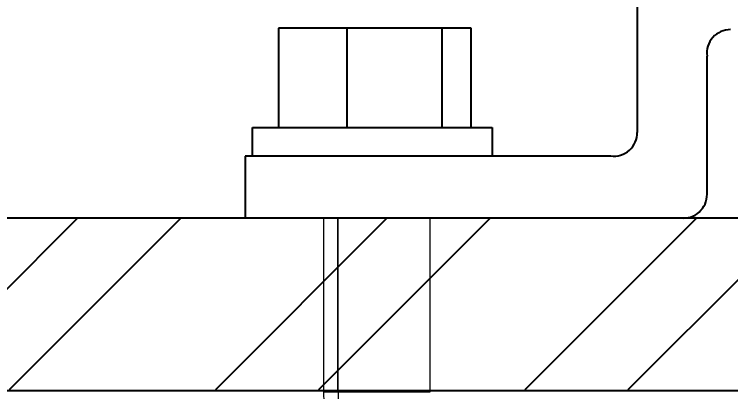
# Model space of a CAD drawing. Header units: inches. Extents: x 10 to 190, y 5 to 37.
# Drawn here: x 55.475 to 57.563, y 24.022 to 25.122 of the extents above; entities that cross this region are included whole.
import ezdxf
from ezdxf import colors
from ezdxf.entities.mleader import LeaderData, LeaderLine
from ezdxf.math import Vec2, Vec3

# ---------------------------------------------------------------- set-up
doc = ezdxf.new("R2010")
doc.units = ezdxf.units.IN
doc.header["$MEASUREMENT"] = 0
doc.styles.add('Tahoma', font='tahoma.ttf')

msp = doc.modelspace()

# ---------------------------------------------------------------- hatches: boundary and pattern name
at = {"true_color": 0x939598}
h = msp.add_hatch(dxfattribs=at)
h.set_pattern_fill('ANSI32', color=252, scale=1.7)
h.set_pattern_definition([(45, (71.1505, -5.9609), (-0.45078, 0.45078), []), (45, (71.451, -5.9609), (-0.45078, 0.45078), [])])
edge = h.paths.add_edge_path()
edge.add_arc((60.2243, 27.6684), 6.7609, 207.67122, 212.57153)
edge.add_line((54.5267, 24.0286), (65.9218, 24.0286))
edge.add_arc((60.2243, 27.6684), 6.7609, 327.42847, 332.32878)
edge.add_line((66.2119, 24.5286), (54.2366, 24.5286))

# ---------------------------------------------------------------- linework, layer by layer
for p, q in [((57.2902, 25.1824), (57.2902, 24.778)), ((56.8066, 25.0817), (56.2451, 25.0817)), ((56.2451, 25.0817), (56.2451, 24.7926)), ((56.444, 25.0817), (56.444, 24.7926)), ((56.721, 25.0817), (56.721, 24.7926)), ((56.8066, 24.7926), (56.8066, 25.0817)), ((57.4936, 24.5975), (57.4936, 25.0004)), ((56.1693, 24.7091), (56.1693, 24.7926)), ((56.1693, 24.7926), (56.8678, 24.7926)), ((56.8678, 24.7926), (56.8678, 24.7091)), ((57.213, 24.7091), (56.1474, 24.7091)), ((56.1474, 24.7091), (56.1474, 24.5286)), ((56.1474, 24.5286), (57.4164, 24.5286))]:
    msp.add_line(p, q)
at = {"color": 0, "linetype": 'Continuous', "lineweight": 0, "extrusion": (-1, 6.12323e-17, 0)}
for p, q in [((56.3769, 24.0224), (56.3769, 24.5286)), ((56.4183, 24.0224), (56.4183, 24.5286)), ((56.4183, 24.5286), (56.4183, 24.0224)), ((56.6869, 24.0224), (56.6869, 24.5286)), ((56.4183, 24.0224), (56.3769, 24.0224)), ((56.3769, 24.0224), (56.4183, 24.0224)), ((56.4183, 24.0224), (56.6869, 24.0224)), ((56.6869, 24.0224), (56.4183, 24.0224))]:
    msp.add_line(p, q, dxfattribs=at)
for points in [[(54.2366, 24.5286), (66.2119, 24.5286)], [(54.5283, 24.0262), (65.9202, 24.0262)]]:
    msp.add_lwpolyline(points)
msp.add_circle((60.2243, 27.6684), 6.7609)
for centre, start, end in [((57.5618, 25.0088), 89.4332, 187.0687), ((57.2215, 24.7774), 262.9313, 0.5668), ((57.4249, 24.5969), 262.9313, 0.5668)]:
    msp.add_arc(centre, 0.0687, start, end)
at = {"color": 0, "linetype": 'Continuous', "lineweight": 0, "extrusion": (0, 0, -1)}
msp.add_arc((-56.6172, 24.0224), 0.2403, 338.4106, 0, dxfattribs=at)
at = {"color": 0, "linetype": 'Continuous', "lineweight": 0}
msp.add_ellipse((56.5945, 24.0224), major_axis=(0, -0.2403), ratio=0.733138, start_param=-1.570796, end_param=-1.235287, dxfattribs=at)

# ---------------------------------------------------------------- leaders
ml = msp.add_multileader_mtext('Standard')
ml.set_content('5/16" STAINLESS STEEL LAG BOLT OR STRUCTURAL SCREW WITH 2-1/2" MIN. EMBEDMENT AND FLAT WASHER', color=256, style='Tahoma')
ml.set_leader_properties()
ml.build(insert=Vec2(0, 0))
ml.multileader.update_dxf_attribs({"dogleg_length": 0.36, "arrow_head_size": 0.3438, "scale": 4})
ctx = ml.context
ctx.base_point, ctx.scale, ctx.char_height, ctx.arrow_head_size, ctx.landing_gap_size, ctx.plane_origin = Vec3(28.9254, 24.0131), 4, 0.34375, 0.3438, 0.495, Vec3(21.9127, 27.2986)
notes = []
notes.append((ctx, [(0, (1, 1, 0), (26.9454, 24.0131), (1, 0), 1.98, [(0, [(18.6601, 26.1951)], 0, [])])]))
ctx.mtext.insert, ctx.mtext.width, ctx.mtext.flow_direction = Vec3(29.4204, 24.1881), 7.577458, 5
for ctx, leaders in notes:
    for number, flags, end, landing, length, lines in leaders:
        leader = LeaderData()
        leader.index, (leader.has_last_leader_line, leader.has_dogleg_vector, leader.attachment_direction) = number, flags
        leader.last_leader_point, leader.dogleg_vector, leader.dogleg_length = Vec3(end), Vec3(landing), length
        for number, points, colour, breaks in lines:
            line = LeaderLine()
            line.index, line.vertices, line.color, line.breaks = number, Vec3.list(points), colors.encode_raw_color(colour), breaks
            leader.lines.append(line)
        ctx.leaders.append(leader)

doc.saveas('drawing.dxf')
